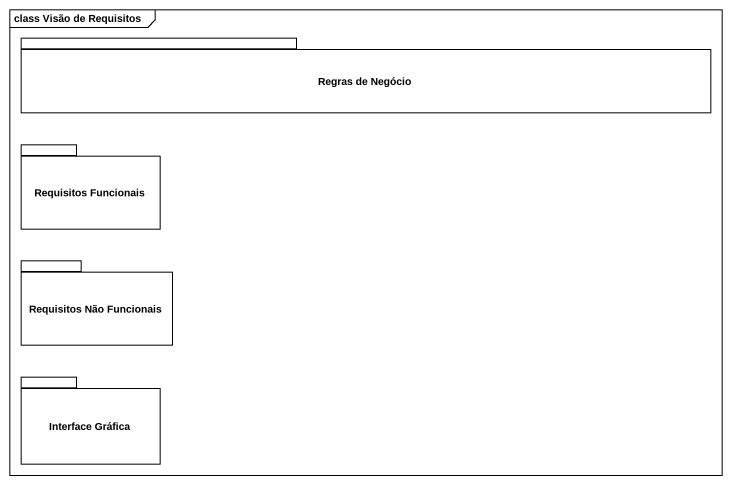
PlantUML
@startuml
mainframe class Visão de Requisitos
package "Regras de Negócio" as Regras_de_Negócio {
}
package "Requisitos Funcionais" as Requisitos_Funcionais {
}
package "Requisitos Não Funcionais" as Requisitos_Não_Funcionais {
}
package "Interface Gráfica" as Interface_Gráfica {
}
@enduml
